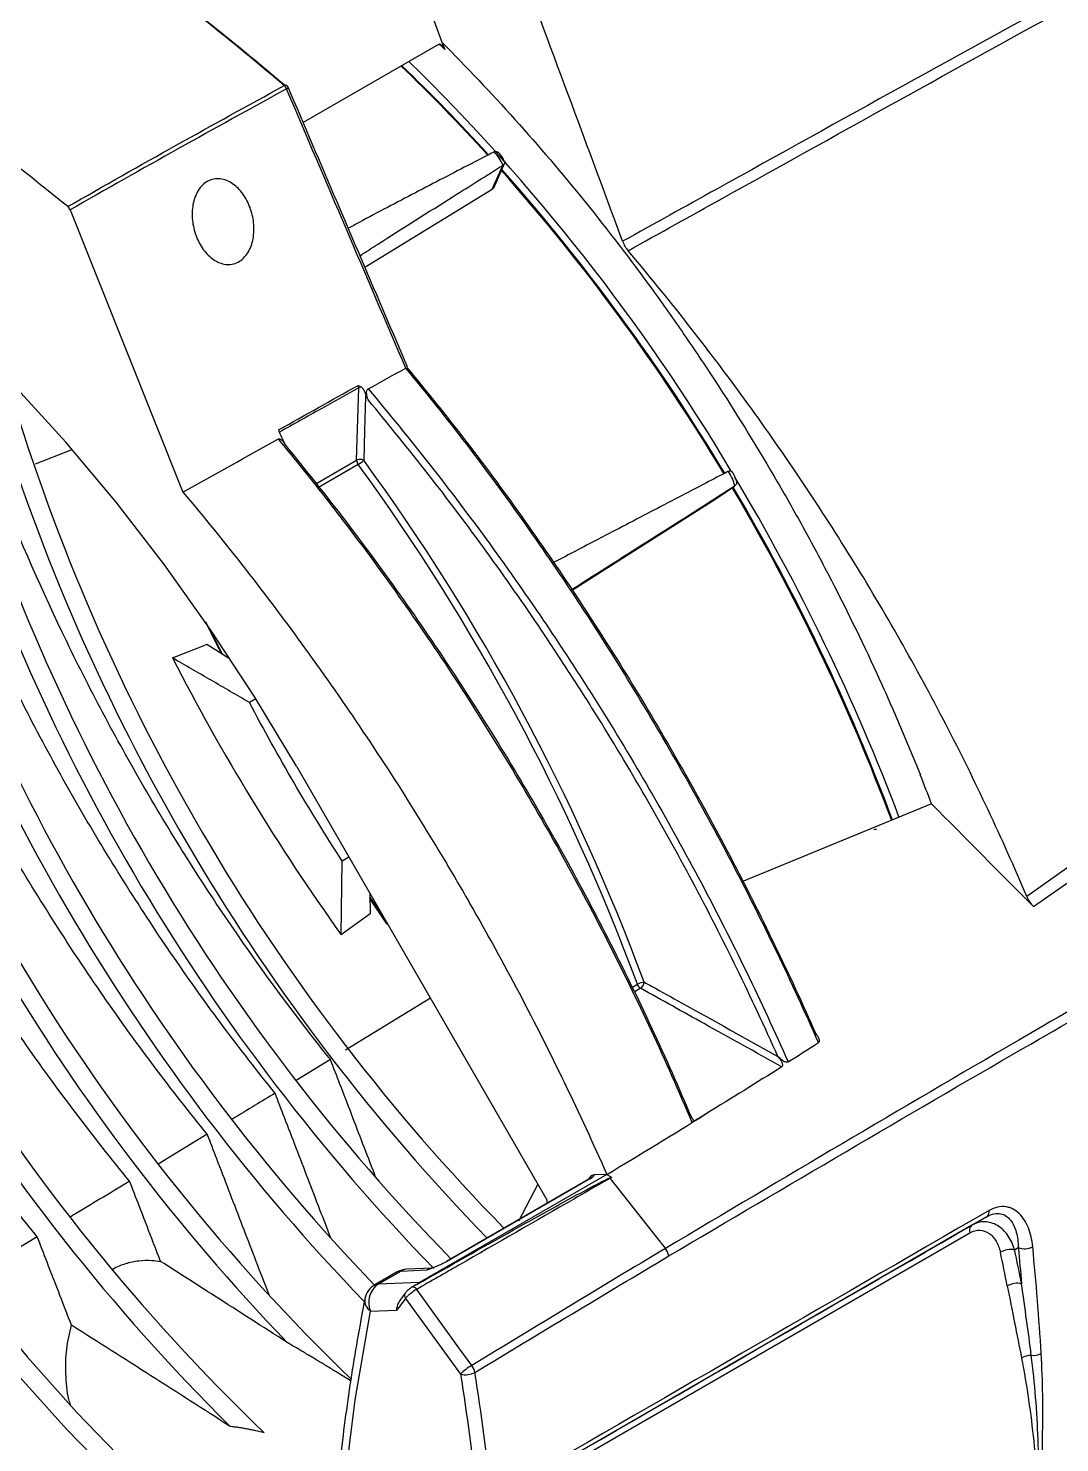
# Model space of a CAD drawing. Extents: x 9.3 to 87.2, y 1.1 to 68.8.
# Drawn here: x 59.204 to 62.226, y 50.66 to 54.804 of the extents above; entities that cross this region are included whole.
import ezdxf

# ---------------------------------------------------------------- set-up
doc = ezdxf.new("R2010")
doc.units = 0
doc.header["$MEASUREMENT"] = 0
doc.layers.add('OBJECT', color=7, linetype='CONTINUOUS')

msp = doc.modelspace()

# ---------------------------------------------------------------- linework, layer by layer
at = {"layer": 'OBJECT'}
for p, q in [((60.2179, 55.3067), (60.4156, 54.7627)), ((60.4053, 54.7567), (60.0093, 54.5281)), ((60.4156, 54.7627), (60.4239, 54.7421)), ((60.5685, 54.4415), (60.5672, 54.441)), ((60.5633, 54.3321), (60.594, 54.4022)), ((60.5687, 54.3382), (60.5993, 54.4081)), ((60.594, 54.4022), (60.595, 54.4029)), ((60.1903, 54.1035), (60.5633, 54.3321)), ((59.3262, 54.2716), (59.6569, 53.4452)), ((60.31, 53.8084), (60.31, 53.8084)), ((60.1657, 53.5384), (60.172, 53.7501)), ((60.1993, 53.7152), (60.1925, 53.7331)), ((59.329, 53.5675), (59.2239, 53.5264)), ((60.0462, 53.4694), (60.1657, 53.5384)), ((60.1703, 53.5256), (60.0546, 53.4588)), ((61.255, 53.5057), (61.2538, 53.5051)), ((61.218, 53.4251), (61.2728, 53.4627)), ((61.2184, 53.4254), (61.2733, 53.463)), ((61.2728, 53.4627), (61.2738, 53.4634)), ((60.7972, 53.1581), (61.218, 53.4251)), ((59.7687, 52.973), (59.7236, 53.0647)), ((59.7685, 52.9731), (59.73, 53.0512)), ((59.7357, 53.0434), (59.7721, 52.9709)), ((59.7266, 52.999), (59.7908, 52.9594)), ((59.8706, 52.8393), (59.8519, 52.8286)), ((59.9897, 52.6417), (60.7232, 51.3712)), ((61.8504, 52.5315), (61.294, 52.3031)), ((62.4787, 52.5088), (62.1296, 52.2597)), ((62.1492, 52.2304), (62.4787, 52.4623)), ((60.1206, 52.1483), (60.1239, 52.3638)), ((60.1435, 52.3752), (60.1239, 52.3638)), ((60.2046, 52.2695), (60.2055, 52.2092)), ((60.2398, 52.2081), (60.2047, 52.2594)), ((60.2546, 52.18), (60.2048, 52.2541)), ((60.2369, 52.2064), (60.2398, 52.2081)), ((60.2546, 52.18), (60.2554, 52.1803)), ((60.2554, 52.1803), (60.2564, 52.1797)), ((60.9723, 51.9935), (60.9886, 52.0029)), ((60.9978, 51.9912), (60.9788, 51.9803)), ((60.3819, 51.9623), (60.1335, 51.8098)), ((60.0891, 51.7827), (59.9886, 51.7214)), ((61.4, 51.7916), (61.3999, 51.7917)), ((61.1893, 51.6231), (61.1902, 51.6237)), ((59.7284, 51.5635), (59.5844, 51.4764)), ((60.8987, 51.446), (60.35, 51.1292)), ((60.8465, 51.432), (60.4294, 51.1912)), ((60.849, 51.4327), (60.4319, 51.1919)), ((60.8987, 51.446), (60.8621, 51.4446)), ((60.9078, 51.4345), (61.0322, 51.2773)), ((60.6409, 51.31), (60.6971, 51.4164)), ((60.7232, 51.3712), (60.7232, 51.3608)), ((62.0129, 51.3229), (61.9679, 51.2969)), ((59.2303, 51.2631), (59.0187, 51.1361)), ((60.6766, 50.5326), (61.9627, 51.275)), ((61.9679, 51.2969), (60.6818, 50.5545)), ((61.0322, 51.2773), (61.0552, 51.2481)), ((61.0564, 51.2466), (61.0552, 51.2481)), ((61.0564, 51.2466), (61.0704, 51.229)), ((62.0935, 51.2251), (62.1044, 51.2314)), ((60.2849, 51.1601), (60.2189, 51.122)), ((60.229, 51.1248), (60.295, 51.1629)), ((60.295, 51.1629), (60.372, 51.1664)), ((60.3872, 51.1715), (60.3121, 51.1681)), ((60.35, 51.1292), (60.229, 51.1248)), ((60.3076, 51.098), (60.2969, 51.0836)), ((60.3396, 51.122), (60.3284, 51.1157)), ((60.3396, 51.122), (60.3426, 51.1235)), ((60.309, 51.0829), (60.2833, 51.0484)), ((60.309, 51.0829), (60.4703, 50.861)), ((60.2064, 51.0455), (60.2833, 51.0484))]:
    msp.add_line(p, q, dxfattribs=at)
at = {"layer": 'OBJECT', "flags": 128}
for points in [[(60.4239, 54.7421), (60.4113, 54.7547), (60.4082, 54.7578)], [(59.9607, 54.6261), (59.9625, 54.6273), (59.9639, 54.6284), (59.9648, 54.6294), (59.9653, 54.6302), (59.9653, 54.6309), (59.9653, 54.6309)], [(59.9897, 52.6417), (59.8678, 52.8439), (59.7386, 53.0408), (59.6029, 53.2316), (59.461, 53.4153), (59.3137, 53.5913), (59.1615, 53.7587), (59.0052, 53.9169), (58.8453, 54.0652), (58.6827, 54.2029), (58.5179, 54.3295), (58.4152, 54.4019)], [(60.1925, 53.7331), (60.1922, 53.7249), (60.1893, 53.6253), (60.1867, 53.5381)], [(58.0249, 53.0439), (58.0921, 52.8376), (58.1684, 52.6313), (58.2534, 52.4259), (58.3469, 52.2221), (58.4484, 52.0209), (58.5576, 51.823), (58.6739, 51.6292), (58.797, 51.4403), (58.9263, 51.2571), (59.0613, 51.0803), (59.2015, 50.9106), (59.3462, 50.7487), (59.495, 50.5953), (59.6472, 50.4509), (59.8022, 50.3162), (59.9594, 50.1916), (60.0811, 50.1033)], [(57.9774, 53.01), (58.0462, 52.8019), (58.1241, 52.594), (58.2108, 52.387), (58.3058, 52.1818), (58.4089, 51.9791), (58.5195, 51.7799), (58.6374, 51.5849), (58.7619, 51.3948), (58.8927, 51.2105), (59.0292, 51.0326), (59.1707, 50.8619), (59.3169, 50.699), (59.4671, 50.5446), (59.6206, 50.3994), (59.777, 50.2638), (59.9355, 50.1385), (60.0786, 50.0355)], [(60.3121, 51.1681), (60.3035, 51.1666), (60.295, 51.1629)], [(60.342, 51.1092), (60.3401, 51.1115), (60.338, 51.1135), (60.3358, 51.1149), (60.3337, 51.1159), (60.3316, 51.1163), (60.3297, 51.1161), (60.3283, 51.1156)], [(60.5032, 50.8863), (60.4685, 50.9344), (60.342, 51.1092)], [(60.2064, 48.4538), (60.1618, 48.7649), (60.1282, 49.0715), (60.1058, 49.3732), (60.0946, 49.6693), (60.0946, 49.9592), (60.1058, 50.2423), (60.1282, 50.5181), (60.1618, 50.786), (60.2064, 51.0455)]]:
    msp.add_lwpolyline(points, dxfattribs=at)
at = {"layer": 'OBJECT'}
for centre, radius, start, end in [((53.5323, 47.1869), 9.1553, 50.79556, 56.15961), ((56.1847, 50.4821), 5.9111, 30.77038, 45.62049), ((56.6307, 50.8743), 5.2934, 42.2583, 46.1796), ((56.6576, 50.891), 5.2647, 42.3154, 46.2591), ((59.958, 54.6304), 0.00683, 61.2486, 126.3475), ((59.9385, 54.6179), 0.0238, 20.2644, 49.4066), ((59.9515, 54.625), 0.015, 23.0746, 49.5058), ((56.0895, 50.4049), 6.0098, 30.98745, 41.50445), ((56.1154, 50.4199), 5.983, 30.98952, 41.57241), ((60.1812, 53.732), 0.0203, 94.1255, 116.8277), ((64.8936, 55.4742), 6.0538, 197.36739, 224.12222), ((64.8608, 55.4553), 5.9614, 197.11317, 224.34586), ((64.7053, 55.3655), 5.9614, 197.11317, 224.34586), ((64.7381, 55.3844), 6.0538, 197.36746, 224.11896), ((60.1759, 53.5168), 0.0239, 63.1767, 115.2623), ((64.5206, 55.2583), 5.9683, 197.1228, 223.87503), ((60.1884, 53.5394), 0.0227, 182.4678, 217.2487), ((60.1294, 53.5961), 0.0815, 300.122, 314.6124), ((55.0943, 49.8166), 6.2868, 20.3507, 36.15515), ((55.0908, 49.8146), 6.3113, 20.35072, 36.15515), ((64.5498, 55.2755), 6.0567, 197.3714, 223.92705), ((56.0134, 50.3406), 6.1081, 20.53226, 30.68939), ((56.039, 50.3553), 6.0817, 20.4861, 30.69486), ((55.9264, 50.292), 6.2304, 20.66886, 30.87257), ((64.2632, 55.1127), 5.9262, 197.05584, 226.04586), ((64.3404, 55.1545), 6.0677, 197.39459, 223.81613), ((64.0009, 54.9615), 5.9255, 197.05596, 226.13973), ((64.0497, 54.9886), 6.0356, 197.34148, 225.18183), ((61.0149, 51.9569), 0.053, 97.2875, 119.696), ((60.9839, 52.0112), 0.0243, 304.7404, 355.9274), ((61.0105, 52.0106), 0.0233, 199.384, 236.6281), ((60.8491, 51.4274), 0.00532, 91.2442, 119.7263), ((62.0025, 51.3362), 0.0169, 308.0955, 13.8466), ((61.9805, 51.2824), 0.0193, 131.0659, 202.2912), ((61.0322, 51.198), 0.0492, 10.7567, 39.1805), ((62.0832, 51.1618), 0.0642, 80.708, 119.1354), ((57.7835, 50.2831), 4.4118, 11.0104, 12.3286), ((62.1222, 51.28), 0.0518, 249.8642, 298.1862), ((60.432, 51.1866), 0.00532, 91.2442, 119.7263), ((57.7795, 50.2841), 4.3733, 11.0105, 12.3283), ((60.3149, 51.1081), 0.06, 92.6329, 119.9973), ((60.2955, 51.1414), 0.0215, 91.3867, 119.5925), ((60.2489, 51.07), 0.06, 119.9973, 168.8712), ((60.2679, 51.0709), 0.0665, 125.8757, 202.4129), ((60.2295, 51.1033), 0.0215, 91.3867, 119.5925), ((60.3177, 51.0913), 0.0121, 146.6037, 223.9809), ((62.1018, 51.066), 0.061, 78.4007, 118.9713), ((60.2282, 51.0772), 0.0385, 173.4985, 235.5176), ((62.1425, 50.8612), 0.0546, 89.9046, 121.4404), ((62.1482, 50.9658), 0.0502, 263.5768, 297.5803), ((60.5853, 50.745), 0.1634, 120.1308, 134.742), ((60.4851, 50.9158), 0.0567, 254.8578, 298.6845), ((60.4643, 50.8568), 0.0489, 10.9008, 37.1294)]:
    msp.add_arc(centre, radius, start, end, dxfattribs=at)
for centre, major_axis, ratio, start_param, end_param in [((60.8172, 51.4315), (0.0449, 0.0147), 0.245505, 5.417235, 6.146963), ((60.3615, 51.1103), (0.0348, 0.0592), 0.454263, 0.282842, 0.672631), ((60.3924, 51.0753), (0.0499, -0.0481), 0.692594, 2.944867, 3.139591)]:
    msp.add_ellipse(centre, major_axis=major_axis, ratio=ratio, start_param=start_param, end_param=end_param, dxfattribs=at)
for points in [[(59.4766, 55.2628), (59.1947, 55.1113), (58.9127, 54.9541), (58.6307, 54.7912)], [(59.3193, 54.2813), (59.5311, 54.4025), (59.7427, 54.5208), (59.9539, 54.6359)], [(59.9607, 54.6261), (59.7495, 54.511), (59.5381, 54.3928), (59.3262, 54.2716)], [(60.3098, 53.8083), (60.1932, 54.0808), (60.0769, 54.3534), (59.9607, 54.6261)], [(59.3262, 54.2716), (59.3247, 54.2754), (59.3222, 54.279), (59.3193, 54.2813)], [(60.1997, 53.7471), (60.2364, 53.7675), (60.2731, 53.7879), (60.3098, 53.8083)], [(60.31, 53.8084), (60.3099, 53.8083), (60.3099, 53.8083), (60.3098, 53.8083)], [(59.9368, 53.6269), (60.0147, 53.6709), (60.0927, 53.7143), (60.1707, 53.7574)], [(60.1707, 53.7574), (60.1737, 53.7559), (60.1768, 53.7543), (60.1797, 53.7522)], [(60.172, 53.7501), (60.1721, 53.7524), (60.1716, 53.7549), (60.1707, 53.7574)], [(59.6569, 53.4452), (59.7504, 53.4972), (59.8436, 53.549), (59.9366, 53.6008)], [(59.6264, 52.9591), (59.6597, 52.9725), (59.6931, 52.9857), (59.7266, 52.999)], [(59.6264, 52.9591), (59.7709, 52.677), (59.937, 52.4045), (60.1206, 52.1483)], [(60.1239, 52.3638), (60.0263, 52.5142), (59.9354, 52.6696), (59.8519, 52.8286)], [(61.8504, 52.5315), (61.8396, 52.5599), (61.8286, 52.5882), (61.8172, 52.6166)], [(61.8504, 52.5315), (61.9498, 52.4309), (62.0494, 52.3306), (62.1492, 52.2304)], [(62.1296, 52.2597), (62.1342, 52.2488), (62.141, 52.2386), (62.1492, 52.2304)], [(60.2055, 52.2092), (60.1772, 52.1888), (60.1489, 52.1685), (60.1206, 52.1483)], [(61.4302, 51.7754), (61.4598, 51.7943), (61.4893, 51.8132), (61.5188, 51.8322)], [(61.4115, 51.7611), (61.3382, 51.715), (61.2643, 51.6693), (61.1902, 51.6237)], [(60.8987, 51.446), (60.9966, 51.504), (61.0934, 51.5632), (61.1893, 51.6231)], [(61.1893, 51.6231), (61.1758, 51.6148), (61.1623, 51.6065), (61.1488, 51.5981)], [(60.8989, 51.4463), (60.9034, 51.4432), (60.908, 51.4402), (60.9127, 51.4373)], [(60.9127, 51.4373), (60.9111, 51.4364), (60.9094, 51.4354), (60.9078, 51.4345)], [(60.5647, 50.4869), (61.0474, 50.7656), (61.5299, 51.0441), (62.0129, 51.3229)], [(62.0189, 51.3403), (61.5359, 51.0614), (61.0534, 50.7829), (60.5707, 50.5042)], [(62.1044, 51.2314), (62.1078, 51.1961), (62.1111, 51.1608), (62.114, 51.1257)], [(62.1715, 50.9213), (62.1652, 51.0247), (62.1569, 51.1291), (62.1467, 51.2344)], [(62.0723, 51.1193), (62.0863, 51.047), (62.1007, 50.9767), (62.114, 50.9079)], [(62.1426, 50.9159), (62.1338, 50.9848), (62.1241, 51.0546), (62.114, 51.1257)], [(59.7955, 50.7073), (59.6408, 50.807), (59.4857, 50.9058), (59.3303, 51.004)], [(60.4703, 50.861), (60.4891, 50.7403), (60.5054, 50.6206), (60.5193, 50.5018)], [(60.5615, 50.5054), (60.5476, 50.6247), (60.5312, 50.7449), (60.5123, 50.866)]]:
    msp.add_open_spline(points, degree=3, dxfattribs=at)
for points, knots in [([(62.4787, 55.0255), (62.4202, 54.9936), (62.0056, 54.7684), (61.4941, 54.4842), (61.0372, 54.2308), (60.9452, 54.1798)], [0, 0, 0, 0, 0.116122, 0.822031, 1, 1, 1, 1]), ([(60.9612, 54.1522), (61.0532, 54.2033), (61.5099, 54.4568), (62.0161, 54.7387), (62.4252, 54.962), (62.4787, 54.9912)], [0, 0, 0, 0, 0.179734, 0.892612, 1, 1, 1, 1]), ([(59.561, 54.9518), (59.6261, 54.9026), (59.7591, 54.802), (59.8895, 54.6927), (59.9562, 54.6368)], [0, 0, 0, 0, 0.4887518, 1, 1, 1, 1]), ([(60.9452, 54.1798), (60.9023, 54.2955), (60.8595, 54.4112), (60.8165, 54.5269), (60.7616, 54.6747), (60.7067, 54.8225), (60.6517, 54.9703)], [0.00042223, 0.00042223, 0.00042223, 0.00042223, 0.00998302, 0.00998302, 0.00998302, 0.02220394, 0.02220394, 0.02220394, 0.02220394]), ([(59.9539, 54.6359), (59.8851, 54.6938), (59.7633, 54.7961), (59.6391, 54.8903), (59.585, 54.9313)], [0, 0, 0, 0, 0.565337, 1, 1, 1, 1]), ([(60.4053, 54.7567), (60.4071, 54.7578), (60.4091, 54.7578), (60.413, 54.7565), (60.4148, 54.7553), (60.4196, 54.7507), (60.4221, 54.7466), (60.4239, 54.7421)], [0, 0, 0, 0, 0.25, 0.25, 0.5, 0.5, 1, 1, 1, 1]), ([(60.4156, 54.7627), (60.4883, 54.6901), (60.5597, 54.6148), (60.6996, 54.4589), (60.7682, 54.3783), (60.9025, 54.2119), (60.9678, 54.1267), (61.063, 53.9957), (61.0942, 53.9515), (61.1558, 53.8621), (61.1862, 53.8169), (61.2756, 53.6799), (61.333, 53.5871), (61.4156, 53.4459), (61.4426, 53.3984), (61.4954, 53.3028), (61.5213, 53.2546), (61.5969, 53.1094), (61.6447, 53.0118), (61.7124, 52.8644), (61.7343, 52.815), (61.7662, 52.7408), (61.7767, 52.716), (61.7972, 52.6663), (61.8074, 52.6414), (61.8175, 52.6165)], [0, 0, 0, 0, 0.125, 0.125, 0.25, 0.25, 0.375, 0.375, 0.4375, 0.4375, 0.5, 0.5, 0.625, 0.625, 0.6875, 0.6875, 0.75, 0.75, 0.875, 0.875, 0.9375, 0.9375, 0.96875, 0.96875, 1, 1, 1, 1]), ([(60.3152, 53.8113), (60.294, 53.8608), (60.1771, 54.1338), (60.0607, 54.4072), (59.9654, 54.631)], [0, 0, 0, 0, 0.181289, 1, 1, 1, 1]), ([(60.5672, 54.441), (60.5454, 54.4297), (60.4692, 54.3904), (60.338, 54.322), (60.2182, 54.2595), (60.1521, 54.2236), (60.1415, 54.2179)], [0, 0, 0, 0, 0.154814, 0.540749, 0.926691, 1, 1, 1, 1]), ([(60.5855, 54.4352), (60.5852, 54.4358), (60.5837, 54.4386), (60.5794, 54.4413), (60.5737, 54.443), (60.5702, 54.442), (60.5685, 54.4415)], [0, 0, 0, 0, 0.0925, 0.467733, 0.733205, 1, 1, 1, 1]), ([(60.595, 54.4029), (60.5914, 54.4099), (60.5842, 54.4242), (60.5738, 54.4357), (60.5685, 54.4415)], [0, 0, 0, 0, 0.488035, 1, 1, 1, 1]), ([(60.5982, 54.4156), (60.5955, 54.4213), (60.592, 54.4286), (60.5866, 54.434), (60.5854, 54.4351)], [0, 0, 0, 0, 0.778835, 1, 1, 1, 1]), ([(60.5986, 54.4159), (60.5988, 54.4156), (60.6001, 54.4142), (60.6003, 54.411), (60.5991, 54.4067), (60.5963, 54.4042), (60.595, 54.4029)], [0, 0, 0, 0, 0.077544, 0.396309, 0.697824, 1, 1, 1, 1]), ([(60.1759, 54.1374), (60.1929, 54.1485), (60.2848, 54.2081), (60.4235, 54.295), (60.5456, 54.3718), (60.594, 54.4022)], [0, 0, 0, 0, 0.120988, 0.651573, 1, 1, 1, 1]), ([(59.8514, 54.2841), (59.8572, 54.2698), (59.8612, 54.2549), (59.8644, 54.2317), (59.8649, 54.2237), (59.865, 54.2083), (59.8645, 54.2006), (59.8623, 54.1855), (59.8606, 54.1779), (59.8561, 54.1638), (59.8533, 54.157), (59.8463, 54.1444), (59.8423, 54.1388), (59.8333, 54.1288), (59.8282, 54.1245), (59.8173, 54.1177), (59.8116, 54.1152), (59.7995, 54.1121), (59.7933, 54.1115), (59.7809, 54.1121), (59.7746, 54.1133), (59.7625, 54.1173), (59.7565, 54.1201), (59.7451, 54.1271), (59.7396, 54.1312), (59.7293, 54.1406), (59.7244, 54.1459), (59.7154, 54.1573), (59.7113, 54.1634), (59.7038, 54.1764), (59.7005, 54.1833), (59.6946, 54.1974), (59.6922, 54.2047), (59.6881, 54.2198), (59.6866, 54.2275), (59.6844, 54.243), (59.6839, 54.2507), (59.6838, 54.2663), (59.6844, 54.2742), (59.6866, 54.2893), (59.6882, 54.2967), (59.6927, 54.3108), (59.6956, 54.3177), (59.7025, 54.3302), (59.7064, 54.3358), (59.7155, 54.3459), (59.7206, 54.3502), (59.7315, 54.357), (59.7373, 54.3595), (59.7494, 54.3627), (59.7555, 54.3633), (59.768, 54.3627), (59.7743, 54.3615), (59.7864, 54.3575), (59.7925, 54.3547), (59.8096, 54.3442), (59.8201, 54.3345), (59.838, 54.3117), (59.8456, 54.2984), (59.8514, 54.2841)], [0, 0, 0, 0, 0.0625, 0.0625, 0.09375, 0.09375, 0.125, 0.125, 0.15625, 0.15625, 0.1875, 0.1875, 0.21875, 0.21875, 0.25, 0.25, 0.28125, 0.28125, 0.3125, 0.3125, 0.34375, 0.34375, 0.375, 0.375, 0.40625, 0.40625, 0.4375, 0.4375, 0.46875, 0.46875, 0.5, 0.5, 0.53125, 0.53125, 0.5625, 0.5625, 0.59375, 0.59375, 0.625, 0.625, 0.65625, 0.65625, 0.6875, 0.6875, 0.71875, 0.71875, 0.75, 0.75, 0.78125, 0.78125, 0.8125, 0.8125, 0.84375, 0.84375, 0.875, 0.875, 0.9375, 0.9375, 1, 1, 1, 1]), ([(60.5685, 54.3383), (60.5678, 54.3369), (60.5666, 54.3344), (60.5642, 54.3328), (60.5633, 54.3321)], [0, 0, 0, 0, 0.589648, 1, 1, 1, 1]), ([(60.9452, 54.1798), (60.947, 54.1748), (60.9493, 54.17), (60.9547, 54.1607), (60.9578, 54.1562), (60.9612, 54.1522)], [0, 0, 0, 0, 0.5, 0.5, 1, 1, 1, 1]), ([(62.1296, 52.2597), (62.0934, 52.345), (62.0554, 52.4298), (61.9763, 52.5981), (61.935, 52.6817), (61.8491, 52.8475), (61.8044, 52.9299), (61.7118, 53.0931), (61.664, 53.1736), (61.5655, 53.3327), (61.5147, 53.4111), (61.4104, 53.5661), (61.3567, 53.6426), (61.1926, 53.8678), (61.0789, 54.0126), (60.9612, 54.1522)], [0, 0, 0, 0, 0.125, 0.125, 0.25, 0.25, 0.375, 0.375, 0.5, 0.5, 0.625, 0.625, 0.75, 0.75, 1, 1, 1, 1]), ([(61.5188, 51.8322), (61.48, 51.9205), (61.4396, 52.0085), (61.3555, 52.1834), (61.312, 52.2702), (61.2218, 52.4428), (61.1751, 52.5286), (61.079, 52.6987), (61.0296, 52.7827), (60.9283, 52.9491), (60.8763, 53.0313), (60.7696, 53.1939), (60.7151, 53.274), (60.6036, 53.4315), (60.5466, 53.5089), (60.4301, 53.661), (60.3706, 53.7355), (60.31, 53.8084)], [0, 0, 0, 0, 0.125, 0.125, 0.25, 0.25, 0.375, 0.375, 0.5, 0.5, 0.625, 0.625, 0.75, 0.75, 0.875, 0.875, 1, 1, 1, 1]), ([(60.3132, 53.81), (60.3731, 53.738), (60.432, 53.6644), (60.5474, 53.5143), (60.6038, 53.4379), (60.7141, 53.2824), (60.7681, 53.2033), (60.8738, 53.0427), (60.9253, 52.9615), (61.0257, 52.7972), (61.0746, 52.7142), (61.1698, 52.5463), (61.2161, 52.4615), (61.3056, 52.291), (61.3489, 52.2052), (61.4323, 52.0325), (61.4725, 51.9455), (61.5111, 51.8582)], [0, 0, 0, 0, 0.125, 0.125, 0.25, 0.25, 0.375, 0.375, 0.5, 0.5, 0.625, 0.625, 0.75, 0.75, 0.875, 0.875, 1, 1, 1, 1]), ([(60.172, 53.7501), (60.1348, 53.7295), (60.0573, 53.6867), (59.9799, 53.6432), (59.9396, 53.6205)], [0, 0, 0, 0, 0.480269, 1, 1, 1, 1]), ([(60.1925, 53.7331), (60.191, 53.7369), (60.1893, 53.7405), (60.1851, 53.7471), (60.1826, 53.7502), (60.1797, 53.7522)], [0, 0, 0, 0, 0.5, 0.5, 1, 1, 1, 1]), ([(60.1993, 53.7152), (60.1972, 53.7206), (60.1958, 53.7262), (60.1951, 53.7348), (60.1952, 53.7378), (60.1963, 53.7433), (60.1976, 53.7459), (60.1997, 53.7471)], [0, 0, 0, 0, 0.5, 0.5, 0.75, 0.75, 1, 1, 1, 1]), ([(60.1997, 53.7471), (60.2612, 53.6744), (60.3217, 53.6), (60.4405, 53.4485), (60.5569, 53.2945), (60.6683, 53.1355), (60.7499, 53.0144), (60.7769, 52.9737), (60.8301, 52.8917), (60.8564, 52.8504), (60.986, 52.6428), (61.0836, 52.4734), (61.2209, 52.2144), (61.2652, 52.1272), (61.3502, 51.952), (61.3911, 51.8639), (61.4302, 51.7754)], [0, 0, 0, 0, 0.125, 0.125, 0.25, 0.375, 0.375, 0.4375, 0.4375, 0.5, 0.5, 0.75, 0.75, 0.875, 0.875, 1, 1, 1, 1]), ([(61.3999, 51.7917), (61.3615, 51.878), (61.3214, 51.9638), (61.2381, 52.1346), (61.1947, 52.2196), (61.0604, 52.4719), (60.9651, 52.637), (60.8387, 52.8395), (60.813, 52.8798), (60.7611, 52.9598), (60.7349, 52.9995), (60.6553, 53.1177), (60.5468, 53.2728), (60.4336, 53.4233), (60.318, 53.5713), (60.2591, 53.644), (60.1993, 53.7152)], [0, 0, 0, 0, 0.125, 0.125, 0.25, 0.25, 0.5, 0.5, 0.5625, 0.5625, 0.625, 0.625, 0.75, 0.875, 0.875, 1, 1, 1, 1]), ([(59.9368, 53.6269), (59.9373, 53.6257), (59.9379, 53.6245), (59.9384, 53.6232), (59.941, 53.6175), (59.9435, 53.6118), (59.9461, 53.606), (59.9495, 53.5984), (59.9529, 53.5907), (59.9563, 53.5831)], [-0.000105601, -0.000105601, -0.000105601, -0.000105601, 0, 0, 0, 0.000491028, 0.000491028, 0.000491028, 0.001145693, 0.001145693, 0.001145693, 0.001145693]), ([(59.9366, 53.6008), (59.9385, 53.6018), (59.9408, 53.6014), (59.9448, 53.5994), (59.9466, 53.5978), (59.9515, 53.5924), (59.9541, 53.5879), (59.9563, 53.5831)], [0, 0, 0, 0, 0.25, 0.25, 0.5, 0.5, 1, 1, 1, 1]), ([(61.1488, 51.5981), (61.0728, 51.7783), (60.9899, 51.9562), (60.8554, 52.2198), (60.809, 52.3069), (60.7131, 52.4791), (60.6636, 52.5643), (60.5616, 52.7328), (60.5091, 52.8162), (60.4014, 52.9803), (60.3463, 53.0611), (60.2335, 53.22), (60.1758, 53.2982), (60.0873, 53.4134), (60.0576, 53.4514), (60.0125, 53.5079), (59.9974, 53.5266), (59.9671, 53.5638), (59.9519, 53.5824), (59.9366, 53.6008)], [0, 0, 0, 0, 0.25, 0.25, 0.375, 0.375, 0.5, 0.5, 0.625, 0.625, 0.75, 0.75, 0.875, 0.875, 0.9375, 0.9375, 0.96875, 0.96875, 1, 1, 1, 1]), ([(59.9563, 53.5831), (60.0163, 53.5103), (60.0753, 53.4361), (60.191, 53.2846), (60.2476, 53.2075), (60.3584, 53.0509), (60.4125, 52.9713), (60.5182, 52.8097), (60.5698, 52.7276), (60.67, 52.5617), (60.7186, 52.4779), (60.8129, 52.3084), (60.8586, 52.2227), (60.9909, 51.9634), (61.0725, 51.7883), (61.1475, 51.6111)], [0, 0, 0, 0, 0.125, 0.125, 0.25, 0.25, 0.375, 0.375, 0.5, 0.5, 0.625, 0.625, 0.75, 0.75, 1, 1, 1, 1]), ([(61.2538, 53.5051), (61.2322, 53.4939), (61.1568, 53.4546), (61.0267, 53.3868), (60.8774, 53.3089), (60.7802, 53.258), (60.7387, 53.2363)], [0, 0, 0, 0, 0.12759, 0.445658, 0.763731, 1, 1, 1, 1]), ([(61.269, 53.5), (61.2688, 53.5006), (61.268, 53.5032), (61.2647, 53.5056), (61.26, 53.5071), (61.2567, 53.5062), (61.255, 53.5057)], [0, 0, 0, 0, 0.109122, 0.477479, 0.73809, 1, 1, 1, 1]), ([(61.2738, 53.4634), (61.2719, 53.4705), (61.2678, 53.4849), (61.2594, 53.4987), (61.255, 53.5057)], [0, 0, 0, 0, 0.488037, 1, 1, 1, 1]), ([(61.2777, 53.4786), (61.2761, 53.4848), (61.2742, 53.4923), (61.2697, 53.4988), (61.269, 53.5)], [0, 0, 0, 0, 0.823223, 1, 1, 1, 1]), ([(60.0891, 51.7827), (59.9877, 51.9091), (59.8907, 52.0402), (59.7516, 52.244), (59.7063, 52.3132), (59.6185, 52.4531), (59.5334, 52.5945), (59.4536, 52.739), (59.3959, 52.8486), (59.3769, 52.8854), (59.3398, 52.9591), (59.3217, 52.996), (59.233, 53.181), (59.1682, 53.3304), (59.1098, 53.4812)], [0, 0, 0, 0, 0.25, 0.25, 0.375, 0.375, 0.5, 0.625, 0.625, 0.6875, 0.6875, 0.75, 0.75, 1, 1, 1, 1]), ([(60.7928, 53.1575), (60.8299, 53.1811), (60.9429, 53.253), (61.1016, 53.3539), (61.2242, 53.4318), (61.2728, 53.4627)], [0, 0, 0, 0, 0.227657, 0.693855, 1, 1, 1, 1]), ([(61.2783, 53.4788), (61.2784, 53.4786), (61.2795, 53.4767), (61.2795, 53.4727), (61.2781, 53.4674), (61.2753, 53.4648), (61.2738, 53.4634)], [0, 0, 0, 0, 0.039632, 0.371506, 0.685397, 1, 1, 1, 1]), ([(59.6569, 53.4452), (59.7812, 53.2975), (59.901, 53.144), (60.074, 52.9051), (60.1304, 52.8241), (60.2405, 52.6601), (60.2942, 52.5769), (60.3727, 52.4505), (60.3985, 52.408), (60.4494, 52.3228), (60.4744, 52.28), (60.5482, 52.1512), (60.5958, 52.0647), (60.7339, 51.803), (60.8196, 51.6259), (60.8987, 51.446)], [0, 0, 0, 0, 0.25, 0.25, 0.375, 0.375, 0.5, 0.5, 0.5625, 0.5625, 0.625, 0.625, 0.75, 0.75, 1, 1, 1, 1]), ([(59.927, 51.6839), (59.8236, 51.8119), (59.7245, 51.9447), (59.5825, 52.1513), (59.5363, 52.2214), (59.4466, 52.3632), (59.3596, 52.5066), (59.2781, 52.6533), (59.219, 52.7645), (59.1996, 52.8019), (59.1617, 52.8766), (59.1431, 52.9141), (59.0523, 53.102), (58.986, 53.2537), (58.9261, 53.4069)], [0, 0, 0, 0, 0.25, 0.25, 0.375, 0.375, 0.5, 0.625, 0.625, 0.6875, 0.6875, 0.75, 0.75, 1, 1, 1, 1]), ([(59.7284, 51.5635), (59.6226, 51.6932), (59.5213, 51.828), (59.3759, 52.0378), (59.3285, 52.1091), (59.2366, 52.2531), (59.1475, 52.3989), (59.0639, 52.548), (59.0032, 52.6611), (58.9833, 52.6991), (58.9444, 52.7752), (58.9254, 52.8133), (58.8321, 53.0044), (58.7639, 53.1589), (58.7023, 53.3149)], [0, 0, 0, 0, 0.25, 0.25, 0.375, 0.375, 0.5, 0.625, 0.625, 0.6875, 0.6875, 0.75, 0.75, 1, 1, 1, 1]), ([(59.5009, 51.426), (59.3926, 51.5578), (59.2888, 51.6947), (59.1398, 51.9079), (59.0912, 51.9804), (58.997, 52.1269), (58.9056, 52.2751), (58.8197, 52.4269), (58.7574, 52.542), (58.737, 52.5807), (58.6969, 52.6581), (58.6773, 52.6969), (58.5814, 52.8916), (58.5112, 53.0489), (58.4477, 53.2079)], [0, 0, 0, 0, 0.25, 0.25, 0.375, 0.375, 0.5, 0.625, 0.625, 0.6875, 0.6875, 0.75, 0.75, 1, 1, 1, 1]), ([(59.2303, 51.2631), (59.1195, 51.3968), (59.0131, 51.5359), (58.8604, 51.7525), (58.8106, 51.8261), (58.7139, 51.975), (58.62, 52.1257), (58.5317, 52.2801), (58.4676, 52.3972), (58.4466, 52.4365), (58.4054, 52.5153), (58.3853, 52.5549), (58.2865, 52.753), (58.214, 52.9132), (58.1483, 53.0752)], [0, 0, 0, 0, 0.25, 0.25, 0.375, 0.375, 0.5, 0.625, 0.625, 0.6875, 0.6875, 0.75, 0.75, 1, 1, 1, 1]), ([(59.8519, 52.8286), (59.8144, 52.8503), (59.7768, 52.8721), (59.7392, 52.8939), (59.7016, 52.9156), (59.664, 52.9374), (59.6264, 52.9591)], [0, 0, 0, 0, 0.003988315, 0.003988315, 0.003988315, 0.00797663, 0.00797663, 0.00797663, 0.00797663]), ([(61.6823, 52.4562), (61.6842, 52.4571), (61.6866, 52.4582), (61.689, 52.4577), (61.6894, 52.4577)], [0, 0, 0, 0, 0.819856, 1, 1, 1, 1]), ([(62.4787, 52.0551), (62.3545, 51.9834), (61.8844, 51.7121), (61.4154, 51.4338), (61.0704, 51.229)], [0, 0, 0, 0, 0.264326, 1, 1, 1, 1]), ([(61.0081, 52.0095), (61.0155, 52.0054), (61.0228, 52.0013), (61.0301, 51.9972), (61.0594, 51.981), (61.0887, 51.9647), (61.118, 51.9484), (61.212, 51.8961), (61.306, 51.8439), (61.4, 51.7916)], [0, 0, 0, 0, 0.000762, 0.000762, 0.000762, 0.00381, 0.00381, 0.00381, 0.01359231, 0.01359231, 0.01359231, 0.01359231]), ([(61.0805, 51.2071), (61.4262, 51.411), (61.8919, 51.6856), (62.3585, 51.9534), (62.4787, 52.0223)], [0, 0, 0, 0, 0.7424487, 1, 1, 1, 1]), ([(61.4115, 51.7611), (61.3357, 51.8033), (61.2599, 51.8455), (61.184, 51.8877), (61.1219, 51.9222), (61.0599, 51.9567), (60.9978, 51.9912)], [0, 0, 0, 0, 0.00789064, 0.00789064, 0.00789064, 0.01435076, 0.01435076, 0.01435076, 0.01435076]), ([(61.5111, 51.8582), (61.5145, 51.854), (61.5174, 51.8496), (61.5204, 51.8427), (61.5211, 51.8403), (61.5213, 51.8357), (61.5207, 51.8334), (61.5188, 51.8322)], [0, 0, 0, 0, 0.5, 0.5, 0.75, 0.75, 1, 1, 1, 1]), ([(60.2203, 51.4415), (60.2195, 51.4434), (60.2076, 51.4746), (60.1844, 51.535), (60.1507, 51.6228), (60.1189, 51.7054), (60.0984, 51.7586), (60.0891, 51.7827)], [0, 0, 0, 0, 0.01687, 0.274071, 0.531271, 0.788473, 1, 1, 1, 1]), ([(61.4302, 51.7754), (61.4291, 51.7747), (61.4277, 51.7745), (61.4249, 51.7746), (61.4234, 51.7749), (61.419, 51.7763), (61.4163, 51.7778), (61.4085, 51.7829), (61.404, 51.7871), (61.4, 51.7916)], [0, 0, 0, 0, 0.125, 0.125, 0.25, 0.25, 0.5, 0.5, 1, 1, 1, 1]), ([(61.4, 51.7916), (61.4043, 51.7868), (61.4079, 51.7818), (61.4119, 51.7738), (61.4131, 51.771), (61.4138, 51.7669), (61.4138, 51.7655), (61.4133, 51.763), (61.4126, 51.7618), (61.4115, 51.7611)], [0, 0, 0, 0, 0.5, 0.5, 0.75, 0.75, 0.875, 0.875, 1, 1, 1, 1]), ([(59.927, 51.6839), (59.9075, 51.6721), (59.8653, 51.6464), (59.8232, 51.6209), (59.8005, 51.6072)], [0, 0, 0, 0, 0.462855, 1, 1, 1, 1]), ([(60.0903, 51.259), (60.0797, 51.2868), (60.0575, 51.3446), (60.0238, 51.4324), (59.9892, 51.5225), (59.9569, 51.6063), (59.9362, 51.6601), (59.927, 51.6839)], [0, 0, 0, 0, 0.196001, 0.407976, 0.619951, 0.831928, 1, 1, 1, 1]), ([(61.1475, 51.6111), (61.1501, 51.6093), (61.1518, 51.607), (61.1526, 51.6023), (61.1516, 51.5998), (61.1488, 51.5981)], [0, 0, 0, 0, 0.5, 0.5, 1, 1, 1, 1]), ([(59.9102, 51.0909), (59.9063, 51.101), (59.8906, 51.142), (59.863, 51.2138), (59.8274, 51.3063), (59.7918, 51.3988), (59.7588, 51.4846), (59.7377, 51.5394), (59.7284, 51.5635)], [0, 0, 0, 0, 0.064224, 0.26, 0.455775, 0.651551, 0.847328, 1, 1, 1, 1]), ([(59.5009, 51.426), (59.4497, 51.3952), (59.3914, 51.36), (59.3332, 51.325), (59.3261, 51.3207)], [0, 0, 0, 0, 0.87761, 1, 1, 1, 1]), ([(59.5916, 51.1909), (59.583, 51.2134), (59.5743, 51.2358), (59.5656, 51.2583), (59.5534, 51.29), (59.5412, 51.3217), (59.5289, 51.3535), (59.5196, 51.3777), (59.5103, 51.4018), (59.5009, 51.426)], [0.013973728, 0.013973728, 0.013973728, 0.013973728, 0.015843617, 0.015843617, 0.015843617, 0.018484245, 0.018484245, 0.018484245, 0.020498245, 0.020498245, 0.020498245, 0.020498245]), ([(60.9078, 51.4345), (60.9008, 51.4305), (60.8937, 51.4264), (60.8867, 51.4224), (60.8586, 51.4062), (60.8305, 51.3901), (60.8024, 51.3739), (60.69, 51.3093), (60.5777, 51.2447), (60.4653, 51.1801), (60.4242, 51.1565), (60.3831, 51.1329), (60.342, 51.1092)], [0, 0, 0, 0, 0.000762, 0.000762, 0.000762, 0.00381, 0.00381, 0.00381, 0.016002, 0.016002, 0.016002, 0.02046462, 0.02046462, 0.02046462, 0.02046462]), ([(60.3426, 51.1235), (60.4367, 51.177), (60.531, 51.2303), (60.6729, 51.3097), (60.7202, 51.3361), (60.7916, 51.3753), (60.8154, 51.3883), (60.8513, 51.4075), (60.8633, 51.4139), (60.8815, 51.4233), (60.8875, 51.4264), (60.8967, 51.4309), (60.8998, 51.4324), (60.9045, 51.4345), (60.9061, 51.4352), (60.9085, 51.4362), (60.9093, 51.4365), (60.9105, 51.437), (60.9109, 51.4371), (60.9116, 51.4373), (60.9118, 51.4373), (60.9122, 51.4374), (60.9125, 51.4375), (60.9127, 51.4373)], [0, 0, 0, 0, 0.5, 0.5, 0.75, 0.75, 0.875, 0.875, 0.9375, 0.9375, 0.96875, 0.96875, 0.984375, 0.984375, 0.992187, 0.992187, 0.996094, 0.996094, 0.998047, 0.998047, 0.999023, 0.999023, 1, 1, 1, 1]), ([(60.8621, 51.4446), (60.8578, 51.4445), (60.8543, 51.4423), (60.8484, 51.4368), (60.8459, 51.4334), (60.8434, 51.4301)], [0, 0, 0, 0, 0.5, 0.5, 1, 1, 1, 1]), ([(60.8537, 51.4371), (60.8536, 51.437), (60.8534, 51.4368), (60.8513, 51.4349), (60.8482, 51.4331), (60.8465, 51.432)], [0, 0, 0, 0, 0.240514, 0.570442, 1, 1, 1, 1]), ([(62.1467, 51.2344), (62.1447, 51.2543), (62.1406, 51.2726), (62.1308, 51.2973), (62.1269, 51.3051), (62.1181, 51.319), (62.1131, 51.3253), (62.1019, 51.3362), (62.0957, 51.3408), (62.0857, 51.346), (62.0823, 51.3475), (62.0751, 51.3498), (62.0713, 51.3507), (62.0599, 51.3522), (62.0519, 51.3519), (62.0355, 51.3483), (62.0271, 51.345), (62.0189, 51.3403)], [0, 0, 0, 0, 0.25, 0.25, 0.375, 0.375, 0.5, 0.5, 0.625, 0.625, 0.6875, 0.6875, 0.75, 0.75, 0.875, 0.875, 1, 1, 1, 1]), ([(62.0935, 51.2251), (62.0889, 51.2408), (62.0823, 51.2548), (62.0651, 51.2793), (62.055, 51.289), (62.0375, 51.2996), (62.0314, 51.3023), (62.019, 51.306), (62.0126, 51.307), (61.9995, 51.3072), (61.9931, 51.3065), (61.9803, 51.3031), (61.9739, 51.3004), (61.9679, 51.2969)], [0, 0, 0, 0, 0.25, 0.25, 0.5, 0.5, 0.625, 0.625, 0.75, 0.75, 0.875, 0.875, 1, 1, 1, 1]), ([(62.0129, 51.3229), (62.0199, 51.327), (62.0269, 51.3296), (62.0404, 51.3322), (62.0466, 51.3321), (62.0585, 51.3296), (62.0639, 51.3272), (62.0736, 51.3207), (62.078, 51.3165), (62.0856, 51.3069), (62.0889, 51.3015), (62.0945, 51.2896), (62.0968, 51.2831), (62.1024, 51.2626), (62.1042, 51.2476), (62.1044, 51.2314)], [0, 0, 0, 0, 0.125, 0.125, 0.25, 0.25, 0.375, 0.375, 0.5, 0.5, 0.625, 0.625, 0.75, 0.75, 1, 1, 1, 1]), ([(59.3303, 51.004), (59.3191, 51.0331), (59.3079, 51.0622), (59.2967, 51.0913), (59.2841, 51.124), (59.2715, 51.1566), (59.2588, 51.1893), (59.2493, 51.2139), (59.2398, 51.2385), (59.2303, 51.2631)], [0.013889083, 0.013889083, 0.013889083, 0.013889083, 0.016309972, 0.016309972, 0.016309972, 0.019028327, 0.019028327, 0.019028327, 0.021077786, 0.021077786, 0.021077786, 0.021077786]), ([(61.9627, 51.275), (61.9674, 51.2778), (61.9723, 51.2798), (61.982, 51.2823), (61.9869, 51.2828), (62.0015, 51.2821), (62.0106, 51.2789), (62.027, 51.2675), (62.0339, 51.2597), (62.0452, 51.2406), (62.0493, 51.2298), (62.0519, 51.2178)], [0, 0, 0, 0, 0.125, 0.125, 0.25, 0.25, 0.5, 0.5, 0.75, 0.75, 1, 1, 1, 1]), ([(61.0704, 51.229), (60.9758, 51.1722), (60.8812, 51.1152), (60.6922, 51.001), (60.5977, 50.9437), (60.5032, 50.8863)], [0, 0, 0, 0, 0.5, 0.5, 1, 1, 1, 1]), ([(59.4517, 51.1683), (59.4522, 51.1687), (59.4638, 51.1766), (59.4893, 51.1856), (59.5272, 51.1944), (59.5618, 51.1953), (59.5831, 51.1921), (59.5916, 51.1909)], [0, 0, 0, 0, 0.011502, 0.281854, 0.552153, 0.822373, 1, 1, 1, 1]), ([(59.9621, 50.9536), (59.8916, 50.999), (59.8209, 51.0443), (59.7502, 51.0895), (59.6974, 51.1233), (59.6445, 51.1571), (59.5916, 51.1909)], [0, 0, 0, 0, 0.00756013, 0.00756013, 0.00756013, 0.01321049, 0.01321049, 0.01321049, 0.01321049]), ([(60.4319, 51.1919), (60.4278, 51.1895), (60.4234, 51.1872), (60.414, 51.1826), (60.409, 51.1804), (60.3936, 51.1739), (60.3826, 51.1699), (60.372, 51.1664)], [0, 0, 0, 0, 0.25, 0.25, 0.5, 0.5, 1, 1, 1, 1]), ([(60.5123, 50.866), (60.6069, 50.9232), (60.7016, 50.9801), (60.8911, 51.0938), (60.9858, 51.1506), (61.0805, 51.2071)], [0, 0, 0, 0, 0.5, 0.5, 1, 1, 1, 1]), ([(60.372, 51.1664), (60.3721, 51.1665), (60.3757, 51.168), (60.3794, 51.1692), (60.3829, 51.1704)], [0, 0, 0, 0, 0.025908, 1, 1, 1, 1]), ([(60.3199, 51.1098), (60.3183, 51.1085), (60.3144, 51.1055), (60.3102, 51.1015), (60.3083, 51.0988), (60.3077, 51.0979)], [0, 0, 0, 0, 0.337023, 0.789988, 1, 1, 1, 1]), ([(60.342, 51.1092), (60.3364, 51.106), (60.3296, 51.1013), (60.3204, 51.094), (60.3176, 51.0915), (60.3126, 51.0869), (60.3105, 51.0848), (60.309, 51.0829)], [0, 0, 0, 0, 0.5, 0.5, 0.75, 0.75, 1, 1, 1, 1]), ([(60.3284, 51.1155), (60.3282, 51.1154), (60.3258, 51.1143), (60.3228, 51.1122), (60.3203, 51.1101), (60.3199, 51.1098)], [0, 0, 0, 0, 0.076463, 0.858947, 1, 1, 1, 1]), ([(60.19, 51.0816), (60.1824, 51.0414), (60.1603, 50.9248), (60.1303, 50.7267), (60.1032, 50.4855), (60.0849, 50.2382), (60.0755, 49.9852), (60.0749, 49.7271), (60.0832, 49.464), (60.1003, 49.1966), (60.1264, 48.9251), (60.1566, 48.6822), (60.1803, 48.5291), (60.1896, 48.4688)], [0, 0, 0, 0, 0.0517747, 0.1500101, 0.2482565, 0.3465125, 0.4447733, 0.5430351, 0.6412947, 0.7395502, 0.8378003, 0.9360439, 1, 1, 1, 1]), ([(60.2833, 51.0484), (60.2833, 51.0485), (60.2841, 51.0554), (60.2865, 51.0684), (60.2947, 51.0788), (60.2979, 51.083)], [0, 0, 0, 0, 0.012056, 0.606184, 1, 1, 1, 1]), ([(60.0961, 49.3395), (60.0925, 49.3404), (60.0428, 49.3534), (59.9455, 49.3856), (59.8037, 49.4408), (59.6605, 49.5072), (59.5166, 49.5839), (59.3725, 49.6708), (59.2288, 49.7676), (59.0859, 49.8739), (58.9445, 49.9893), (58.805, 50.1134), (58.6679, 50.2458), (58.5338, 50.386), (58.4032, 50.5334), (58.2767, 50.6876), (58.1624, 50.8368), (58.0925, 50.9365), (58.0615, 50.9808)], [0, 0, 0, 0, 0.005309, 0.07254, 0.139754, 0.206945, 0.274127, 0.341307, 0.408491, 0.475683, 0.542885, 0.610099, 0.677325, 0.744561, 0.811808, 0.879063, 0.946327, 1, 1, 1, 1]), ([(59.3275, 50.7702), (59.326, 50.7757), (59.3175, 50.8054), (59.3128, 50.861), (59.3138, 50.9349), (59.3248, 50.981), (59.3303, 51.004)], [0, 0, 0, 0, 0.072739, 0.391368, 0.695861, 1, 1, 1, 1]), ([(60.1492, 50.8404), (60.1381, 50.8474), (60.118, 50.86), (60.0885, 50.8781), (60.061, 50.8949), (60.0333, 50.9115), (60.0005, 50.9312), (59.9766, 50.9451), (59.9621, 50.9536)], [0, 0, 0, 0, 0.180943, 0.328355, 0.475766, 0.623177, 0.770589, 1, 1, 1, 1]), ([(62.114, 50.9079), (62.1219, 50.867), (62.1287, 50.8261), (62.1404, 50.7448), (62.1454, 50.7043), (62.1537, 50.624), (62.157, 50.5841), (62.1607, 50.5249), (62.1618, 50.5052), (62.1634, 50.466), (62.1639, 50.4464), (62.1639, 50.4071), (62.1634, 50.3873), (62.1618, 50.348), (62.1607, 50.3284), (62.157, 50.2699), (62.1537, 50.2314), (62.1454, 50.1552), (62.1404, 50.1176), (62.1287, 50.0432), (62.1219, 50.0064), (62.114, 49.97)], [0, 0, 0, 0, 0.125, 0.125, 0.25, 0.25, 0.375, 0.375, 0.4375, 0.4375, 0.5, 0.5, 0.5625, 0.5625, 0.625, 0.625, 0.75, 0.75, 0.875, 0.875, 1, 1, 1, 1]), ([(62.1426, 49.9713), (62.1478, 50.0086), (62.1519, 50.046), (62.1584, 50.121), (62.1608, 50.1587), (62.1642, 50.2345), (62.1652, 50.2727), (62.1659, 50.3304), (62.166, 50.3497), (62.1659, 50.3885), (62.1658, 50.408), (62.1658, 50.4475), (62.1659, 50.4675), (62.166, 50.5076), (62.1659, 50.5277), (62.1652, 50.5883), (62.1642, 50.629), (62.1608, 50.7106), (62.1584, 50.7516), (62.1519, 50.8337), (62.1478, 50.8749), (62.1426, 50.9159)], [0, 0, 0, 0, 0.125, 0.125, 0.25, 0.25, 0.375, 0.375, 0.4375, 0.4375, 0.5, 0.5, 0.5625, 0.5625, 0.625, 0.625, 0.75, 0.75, 0.875, 0.875, 1, 1, 1, 1]), ([(62.1715, 49.9749), (62.1739, 50.0129), (62.1753, 50.0506), (62.1765, 50.1259), (62.1763, 50.1634), (62.1749, 50.2386), (62.1736, 50.2762), (62.1711, 50.3328), (62.1702, 50.3518), (62.1685, 50.3898), (62.1676, 50.409), (62.1676, 50.4484), (62.1685, 50.4687), (62.1702, 50.5095), (62.1711, 50.53), (62.1736, 50.5916), (62.1749, 50.6329), (62.1763, 50.7155), (62.1765, 50.7568), (62.1753, 50.8393), (62.1739, 50.8804), (62.1715, 50.9213)], [0, 0, 0, 0, 0.125, 0.125, 0.25, 0.25, 0.375, 0.375, 0.4375, 0.4375, 0.5, 0.5, 0.5625, 0.5625, 0.625, 0.625, 0.75, 0.75, 0.875, 0.875, 1, 1, 1, 1]), ([(59.8951, 50.689), (59.8869, 50.691), (59.8787, 50.693), (59.8705, 50.6948), (59.8664, 50.6957), (59.8622, 50.6966), (59.8581, 50.6974), (59.854, 50.6983), (59.8498, 50.6991), (59.8457, 50.6999), (59.8416, 50.7006), (59.8374, 50.7014), (59.8333, 50.7021), (59.8291, 50.7028), (59.8249, 50.7035), (59.8208, 50.7041), (59.8166, 50.7047), (59.8124, 50.7053), (59.8082, 50.7058), (59.804, 50.7063), (59.7997, 50.7068), (59.7955, 50.7073)], [0, 0, 0, 0, 0.000737017, 0.000737017, 0.000737017, 0.001105491, 0.001105491, 0.001105491, 0.001473967, 0.001473967, 0.001473967, 0.001842445, 0.001842445, 0.001842445, 0.002210928, 0.002210928, 0.002210928, 0.002582417, 0.002582417, 0.002582417, 0.00295406, 0.00295406, 0.00295406, 0.00295406])]:
    msp.add_open_spline(points, degree=3, knots=knots, dxfattribs=at)

doc.saveas('drawing.dxf')
